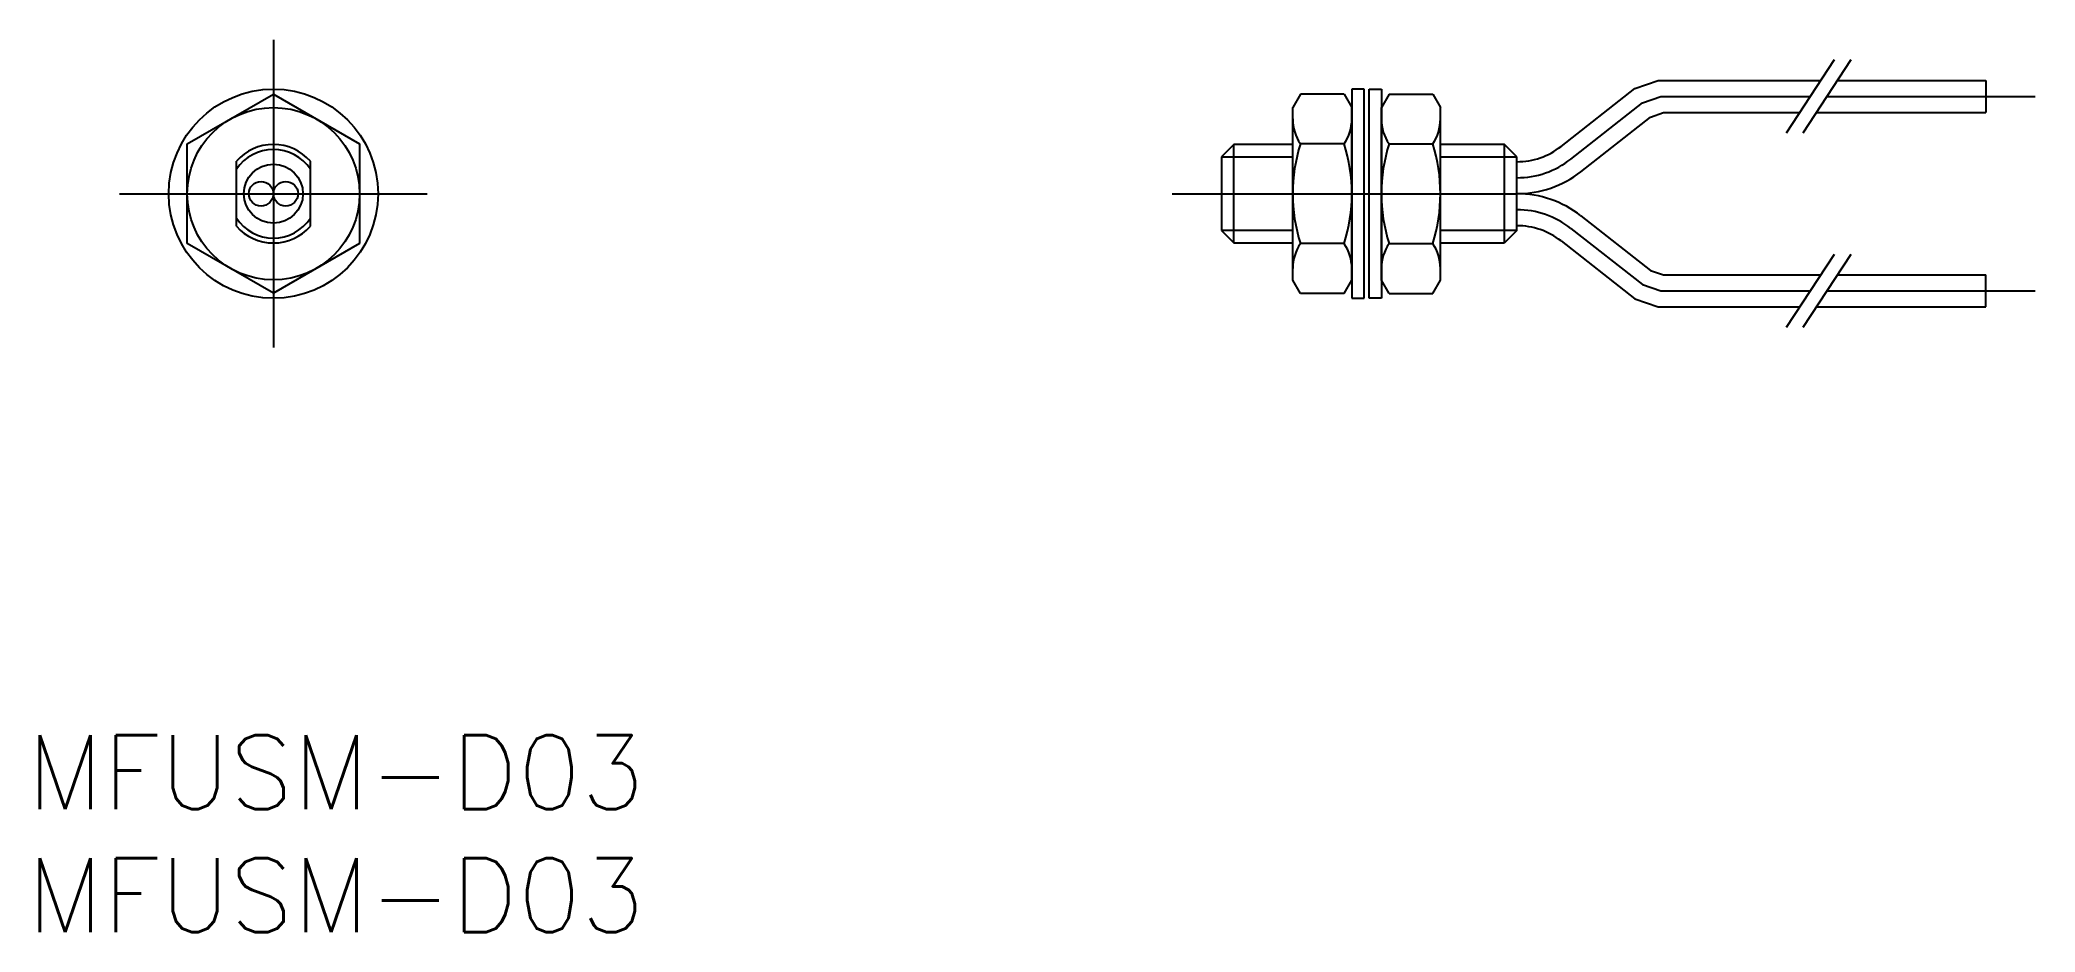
# Model space of a CAD drawing. Header units: millimetres. Extents: x -9.5 to 71.6, y -30 to 6.2.
import ezdxf

# ---------------------------------------------------------------- set-up
doc = ezdxf.new("R2010")
doc.units = ezdxf.units.MM
doc.linetypes.add('CENTER', pattern=[50.8, 31.75, -6.35, 6.35, -6.35])
doc.layers.add('CENTER', color=1, linetype='CENTER')
doc.styles.get("Standard").update_dxf_attribs({"font": 'txt.shx', "height": 3, "bigfont": 'bigfont.shx'})

msp = doc.modelspace()

# ---------------------------------------------------------------- linework, layer by layer
at = {"color": 3, "linetype": 'Continuous', "lineweight": -3}
for p, q in [((63.397, 5.437), (61.452, 2.463)), ((64.074, 5.437), (62.13, 2.463)), ((38.516, 1.5), (41.407, 1.5)), ((47.407, 1.5), (50.516, 1.5)), ((41.407, -1.5), (38.516, -1.5)), ((50.516, -1.5), (47.407, -1.5)), ((63.397, -2.463), (61.452, -5.437)), ((64.074, -2.463), (62.13, -5.437))]:
    msp.add_line(p, q, dxfattribs=at)
at = {"color": 7, "linetype": 'Continuous', "lineweight": -3}
for p, q in [((44.307, 4.25), (43.807, 4.25)), ((43.807, 4.25), (43.807, -4.25)), ((44.307, -4.25), (44.307, 4.25)), ((44.507, -4.25), (44.507, 4.25)), ((44.507, 4.25), (45.007, 4.25)), ((45.007, 4.25), (45.007, -4.25)), ((52.306, 1.919), (55.304, 4.272)), ((55.304, 4.272), (56.253, 4.6)), ((56.253, 4.6), (62.849, 4.6)), ((63.527, 4.6), (69.564, 4.6)), ((69.564, 4.6), (69.564, 3.3)), ((-3.5, 2.021), (0, 4.041)), ((0, 4.041), (3.5, 2.021)), ((41.72, 4.05), (41.407, 3.507)), ((41.407, -3.507), (41.407, 3.507)), ((43.494, 4.05), (41.72, 4.05)), ((43.494, 4.05), (43.807, 3.507)), ((43.807, -3.507), (43.807, 3.507)), ((45.32, 4.05), (45.007, 3.507)), ((45.007, -3.507), (45.007, 3.507)), ((45.32, 4.05), (47.094, 4.05)), ((47.094, 4.05), (47.407, 3.507)), ((47.407, -3.507), (47.407, 3.507)), ((55.935, 3.115), (56.472, 3.3)), ((56.472, 3.3), (61.999, 3.3)), ((62.677, 3.3), (69.564, 3.3)), ((53.109, 0.896), (55.935, 3.115)), ((-3.5, -2.021), (-3.5, 2.021)), ((3.5, 2.021), (3.5, -2.021)), ((39.016, 2), (38.516, 1.5)), ((39.016, -2), (39.016, 2)), ((41.407, 2), (39.016, 2)), ((43.494, 2.025), (41.72, 2.025)), ((45.32, 2.025), (47.094, 2.025)), ((50.016, 2), (47.407, 2)), ((50.516, 1.5), (50.016, 2)), ((50.016, -2), (50.016, 2)), ((-1.5, -1.323), (-1.5, 1.323)), ((1.5, -1.323), (1.5, 1.323)), ((38.516, 1.5), (38.516, -1.5)), ((50.516, -1.5), (50.516, 1.5)), ((38.516, -1.5), (39.016, -2)), ((50.516, -1.5), (50.016, -2)), ((53.109, -0.896), (55.935, -3.115)), ((0, -4.041), (-3.5, -2.021)), ((3.5, -2.021), (0, -4.041)), ((39.016, -2), (41.407, -2)), ((43.494, -2.025), (41.72, -2.025)), ((45.32, -2.025), (47.094, -2.025)), ((47.407, -2), (50.016, -2)), ((52.306, -1.919), (55.304, -4.272)), ((55.935, -3.115), (56.472, -3.3)), ((41.72, -4.05), (41.407, -3.507)), ((43.494, -4.05), (41.72, -4.05)), ((43.494, -4.05), (43.807, -3.507)), ((45.32, -4.05), (45.007, -3.507)), ((45.32, -4.05), (47.094, -4.05)), ((47.094, -4.05), (47.407, -3.507)), ((56.472, -3.3), (62.849, -3.3)), ((63.527, -3.3), (69.564, -3.3)), ((69.564, -4.6), (69.564, -3.3)), ((43.807, -4.25), (44.307, -4.25)), ((45.007, -4.25), (44.507, -4.25)), ((55.304, -4.272), (56.253, -4.6)), ((56.253, -4.6), (61.999, -4.6)), ((62.677, -4.6), (69.564, -4.6))]:
    msp.add_line(p, q, dxfattribs=at)
for centre, radius in [((0, 0), 4.25), ((0, 0), 3.5), ((0, 0), 1.2), ((-0.5, 0), 0.5), ((0.5, 0), 0.5)]:
    msp.add_circle(centre, radius, dxfattribs=at)
for centre, radius, start, end in [((43.2, 3.037), 1.793, 180, 214.38432), ((42.014, 3.037), 1.793, 325.61568, 0), ((46.8, 3.037), 1.793, 180, 214.38432), ((45.614, 3.037), 1.793, 325.61568, 0), ((0, 0), 2, 41.40962, 138.59038), ((0, 0), 1.8, 33.55731, 146.44269), ((48.109, 0), 6.702, 162.41205, 197.58797), ((37.106, 0), 6.702, 342.41203, 17.58795), ((51.709, 0), 6.702, 162.41205, 197.58797), ((40.706, 0), 6.702, 342.41203, 17.58795), ((50.516, 4.2), 2.9, 270, 308.12982), ((50.516, 4.2), 4.2, 270, 308.12982), ((50.516, -4.2), 4.2, 51.87018, 90), ((0, 0), 1.8, 213.55731, 326.44269), ((0, 0), 2, 221.40962, 318.59038), ((50.516, -4.2), 2.9, 51.87018, 90), ((43.2, -3.038), 1.793, 145.61568, 180), ((42.014, -3.038), 1.793, 0, 34.38432), ((46.8, -3.038), 1.793, 145.61568, 180), ((45.614, -3.038), 1.793, 0, 34.38432)]:
    msp.add_arc(centre, radius, start, end, dxfattribs=at)
at = {"layer": 'CENTER', "color": 1, "linetype": 'CENTER', "lineweight": -3}
for p, q in [((0, 6.25), (0, -6.25)), ((52.708, 1.408), (55.62, 3.693)), ((55.62, 3.693), (56.363, 3.95)), ((56.363, 3.95), (62.424, 3.95)), ((63.102, 3.95), (71.564, 3.95)), ((-6.25, 0), (6.25, 0)), ((36.516, 0), (50.516, 0)), ((52.708, -1.408), (55.62, -3.693)), ((55.62, -3.693), (56.363, -3.95)), ((56.363, -3.95), (62.424, -3.95)), ((63.102, -3.95), (71.564, -3.95))]:
    msp.add_line(p, q, dxfattribs=at)
for centre, start, end in [((50.516, 4.2), 270, 308.12982), ((50.516, -4.2), 51.87018, 90)]:
    msp.add_arc(centre, 3.55, start, end, dxfattribs=at)

# ---------------------------------------------------------------- texts
at = {"color": 7, "linetype": 'Continuous', "lineweight": -3, "char_height": 3, "attachment_point": 7}
for insert in [(-10, -25), (-10, -30)]:
    msp.add_mtext_dynamic_manual_height_columns('MFUSM-D03', width=46.4743, gutter_width=15, heights=[0], dxfattribs=dict(at, insert=insert))

doc.saveas('drawing.dxf')
